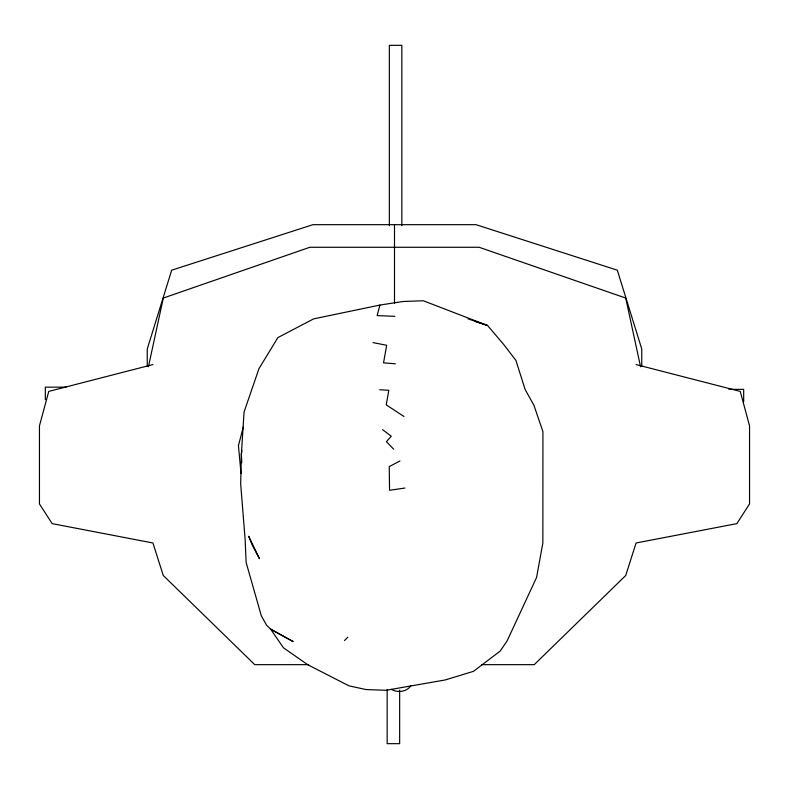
<?xml version="1.0" encoding="UTF-8"?>
<svg xmlns="http://www.w3.org/2000/svg" width="789" height="789" viewBox="0 0 789 789"><rect width="100%" height="100%" fill="white"/><g stroke="black" fill="none" stroke-linecap="round" stroke-linejoin="round"><path stroke-width="1.18" d="M379.923 305.057L313.608 318.884L277.886 337.584L258.97 368.65L244.067 411.986L241.355 454.277L240.675 483.923L245.132 539.587L246.148 562.567L261.356 615.903L266.593 625.223L270.607 629.129L283.419 647.749L307.769 664.732L348.955 685.838L366.096 689.566L385.979 690.296L445.252 679.95L473.518 671.321L500.108 651.132L507.09 640.944L536.589 577.44L542.862 542.881L542.931 431.603L533.936 405.339L525.119 389.45L515.898 360.386L503.678 344.468L487.563 325.512L423.298 300.757L402.863 301.516L379.923 305.057L377.142 315.59L394.845 316.34M241.917 450.667L241.355 454.277L241.799 462.719M148.44 366.727L163.284 298.055L309.87 247.273L479.13 247.273L625.716 298.055L640.56 366.727M243.308 426.997L238.436 445.617L241.03 473.449M410.872 685.611C407.016 691.973 397.508 692.989 391.443 689.399M347.831 637.177L344.458 640.579M399.984 460.954L389.233 466.624L389.549 490.275L404.915 488.046M152.918 364.567L48.76 391.403L39.45 425.863L39.45 503.924L52.153 523.63L152.918 542.98L163.284 575.506L254.758 664.654L308.686 664.654M66.168 387.152L45.328 387.152L45.328 399.648M728.957 389.352L743.672 389.352L743.672 401.848M481.537 664.654L534.242 664.654L625.716 575.506L636.082 542.98L736.847 523.63L749.55 503.924L749.55 425.863L740.24 391.403L636.082 364.567M379.706 389.736L388.819 390.299L386.235 404.856L403.929 416.484M395.319 363.778L383.523 362.861L386.689 345.276L372.96 342.594M474.771 321.32L487.563 325.512L468.104 318.855M382.557 429.66L391.265 436.228L386.393 441.672L393.681 449.217M641.753 366.214L641.753 348.994L617.314 270.183L476.053 224.678L312.947 224.678L171.686 270.183L147.247 348.994L147.247 366.214M401.848 225.664L401.848 45.328L389.352 45.328L389.352 225.664M399.648 690.197L399.648 743.672L387.152 743.672L387.152 689.734M394.5 224.678L394.5 303.578M292.995 641.506L270.607 629.129L292.995 641.506M259.384 558.602L252.194 545.002L248.693 536.264L259.384 558.602"/></g></svg>
